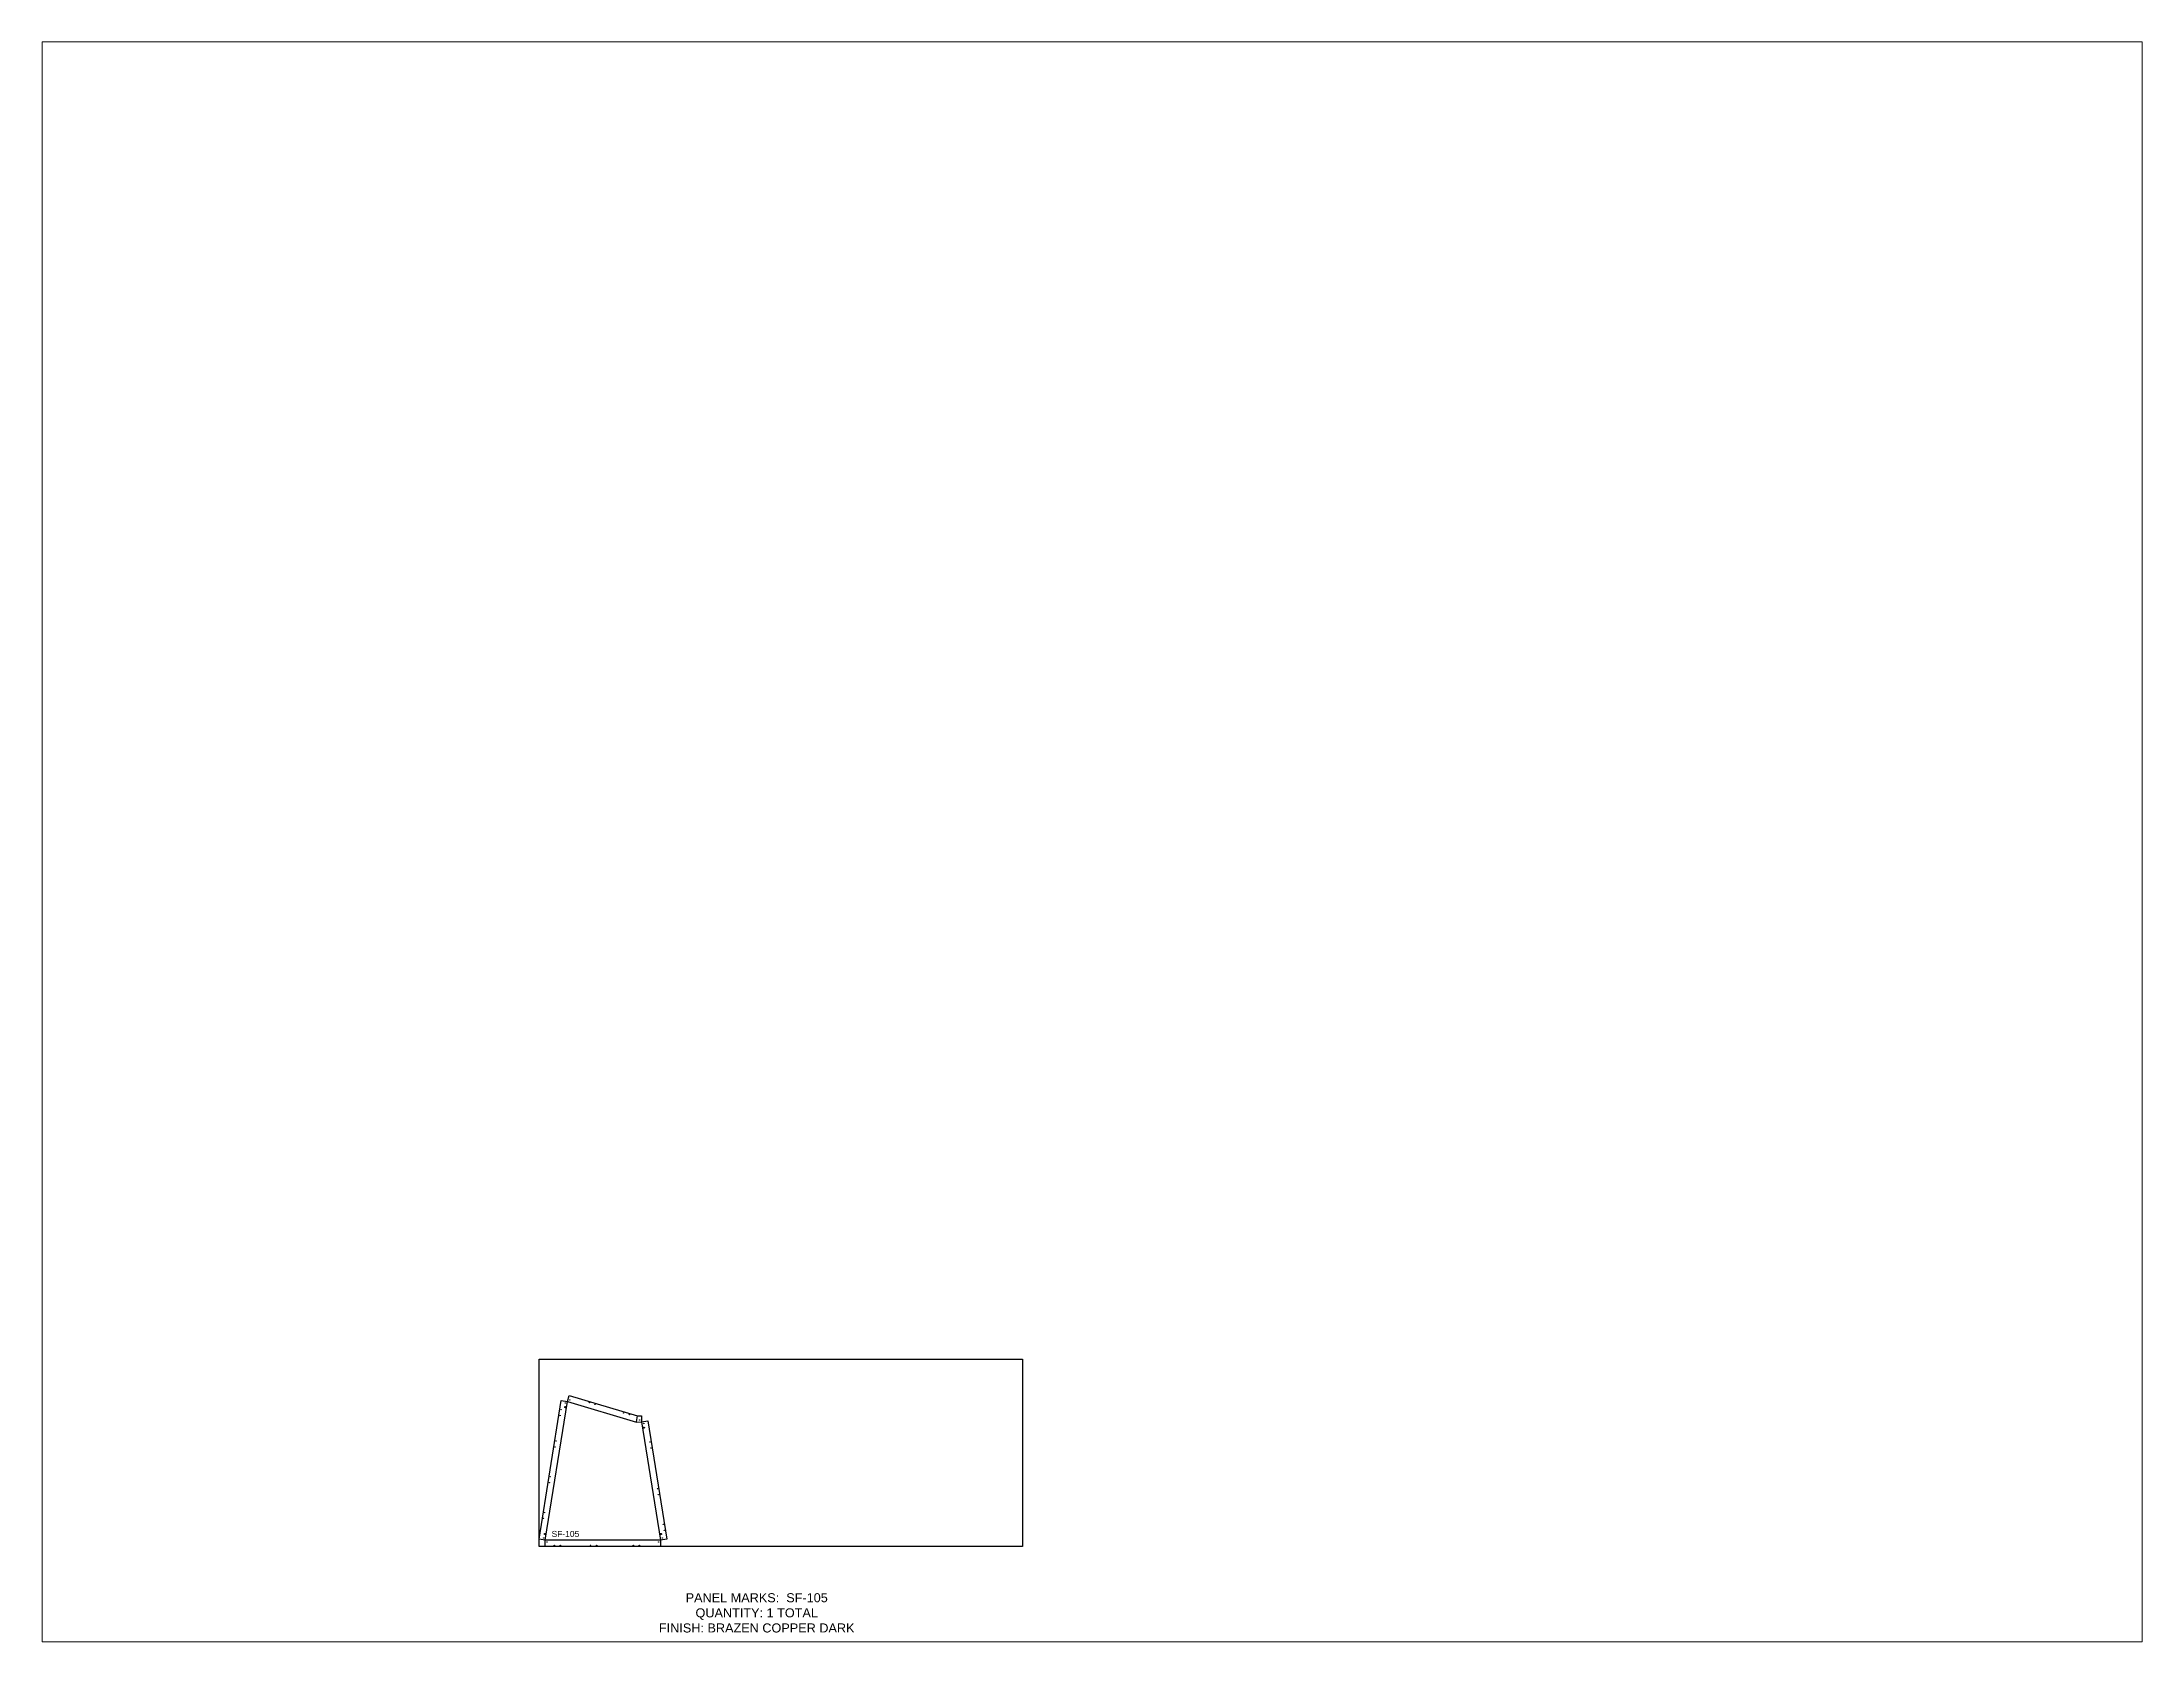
# Paper-space layout 'Layout1' of a CAD drawing. Header units: inches. Extents: x 1.05 to 9.45, y 0.8 to 7.2.
# The model-space entities are those that its viewports show. They can reach past a viewport. Long polylines and large blocks are cut down to what shows.
import ezdxf

# ---------------------------------------------------------------- set-up
doc = ezdxf.new("R2010")
doc.units = ezdxf.units.IN
doc.header["$MEASUREMENT"] = 0
doc.linetypes.add('HIDDEN', pattern=[0.375, 0.25, -0.125])
doc.linetypes.add('PHANTOM', pattern=[2.5, 1.25, -0.25, 0.25, -0.25, 0.25, -0.25])
for name, color, linetype in [('CUT', 7, 'Continuous'), ('DIMS', 1, 'Continuous'), ('HOLES', 6, 'Continuous'), ('RELIEF', 82, 'Continuous'), ('ROUT', 1, 'HIDDEN'), ('SHEET', 5, 'PHANTOM'), ('TEXT', 2, 'PHANTOM'), ('WEEPS', 3, 'HIDDEN')]:
    doc.layers.add(name, color=color, linetype=linetype)
doc.styles.get("Standard").update_dxf_attribs({"font": 'arial.ttf'})

msp = doc.modelspace()

# ---------------------------------------------------------------- linework, layer by layer
at = {"layer": 'CUT', "ltscale": 0.25}
msp.add_lwpolyline([(42.28, 2.39), (40.25, 2.06), (40.25, 0), (2.04, 0), (2.04, 2.06), (0, 2.39), (7.38, 48.33), (9.42, 48), (10.01, 49.98), (32.55, 43.22), (33.9, 43.26), (33.96, 41.2), (35.99, 41.52), (42.28, 2.39)], dxfattribs=at)
at = {"layer": 'HOLES', "ltscale": 0.25}
for centre in [(6.96, 43.33), (7.28, 45.3), (8.7, 47.48), (10.2, 48.42), (16.61, 47.61), (18.53, 47.03), (27.97, 44.2), (29.88, 43.63), (33.32, 41.8), (5.61, 34.91), (34.67, 40.68), (5.29, 32.94), (36.73, 34.55), (37.05, 32.58), (3.39, 21.09), (3.7, 23.06), (39.22, 19.11), (39.53, 17.14), (1.48, 9.25), (1.8, 11.22), (41.12, 7.27), (1.52, 2.78), (2.66, 1.44), (5.04, 0.37), (7.04, 0.37), (17.04, 0.37), (19.04, 0.37), (31.24, 0.37), (33.24, 0.37), (39.62, 1.44), (40.77, 2.78), (41.44, 5.3)]:
    msp.add_circle(centre, 0.0625, dxfattribs=at)
at = {"layer": 'RELIEF'}
msp.add_line((32.29, 41.27), (32.55, 43.22), dxfattribs=at)
at = {"layer": 'ROUT', "ltscale": 0.25}
for points in [[(2.04, 0), (2.04, 2.06), (9.42, 48), (10.01, 49.98)], [(7.38, 48.33), (9.42, 48), (32.28, 41.15), (33.96, 41.2), (35.99, 41.52)], [(33.9, 43.26), (33.96, 41.2), (40.25, 2.06), (40.25, 0)], [(42.28, 2.39), (40.25, 2.06), (2.04, 2.06), (0, 2.39)]]:
    msp.add_lwpolyline(points, dxfattribs=at)
at = {"layer": 'SHEET'}
msp.add_lwpolyline([(0, 62), (160, 62), (160, 0), (0, 0)], close=True, dxfattribs=at)
at = {"layer": 'WEEPS', "ltscale": 0.25}
for centre in [(8.7, 46.09), (34.68, 39.29), (1.95, 4.1), (40.33, 4.1)]:
    msp.add_circle(centre, 0.188, dxfattribs=at)

# ---------------------------------------------------------------- texts
at = {"layer": 'DIMS', "ltscale": 0.25, "insert": (8.74, 3.1), "char_height": 2, "attachment_point": 8}
msp.add_mtext_dynamic_manual_height_columns('SF-105', width=3.0859, gutter_width=10, heights=[2.07], dxfattribs=at)
at = {"layer": 'TEXT', "insert": (72.05, -22.01), "char_height": 3, "attachment_point": 5}
msp.add_mtext_dynamic_manual_height_columns('PANEL MARKS:  SF-105\\PQUANTITY: 1 TOTAL\\PFINISH: BRAZEN COPPER DARK', width=199.7409, gutter_width=1, heights=[0], dxfattribs=at)

psp = doc.layouts.get("Layout1")

# ---------------------------------------------------------------- viewports
at = {"layer": 'CUT'}
psp.add_viewport(center=(5.25, 4), size=(8.4, 6.4), view_center_point=(183.0157, 233.1318), view_height=529.538938, dxfattribs=at)

doc.saveas('drawing.dxf')
